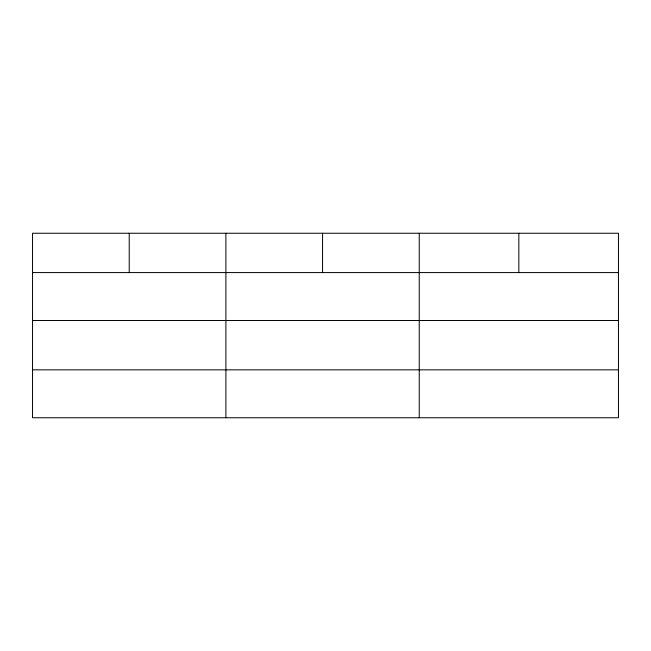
<?xml version="1.0" encoding="UTF-8"?>
<svg xmlns="http://www.w3.org/2000/svg" width="651" height="651" viewBox="0 0 651 651"><rect width="100%" height="100%" fill="white"/><g stroke="black" fill="none" stroke-linecap="round" stroke-linejoin="round"><path stroke-width="0.98" d="M618.45 320.487L618.45 233.245L32.55 233.245L32.55 417.755L618.45 417.755L618.45 320.487L32.55 320.487M32.55 272.582L618.45 272.582M32.55 369.849L618.45 369.849M518.847 233.245L518.847 272.582M419.244 233.245L419.244 417.755M322.57 233.245L322.57 272.582M225.897 233.245L225.897 417.755M129.224 233.245L129.224 272.582"/></g></svg>
